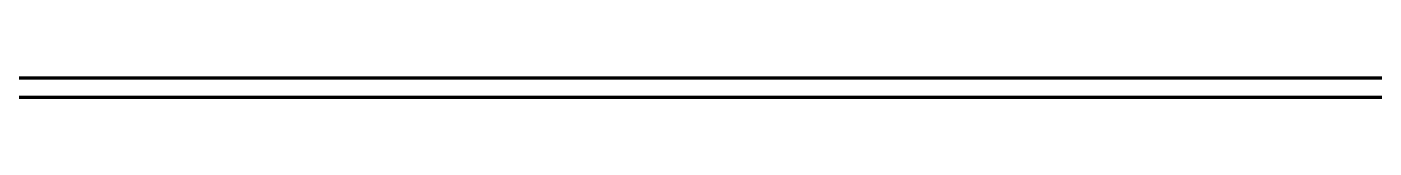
# Model space of a CAD drawing. Header units: inches. Extents: x 16 to 776, y 37 to 575.
# Drawn here: x 255.25 to 266.75, y 398.5 to 398.67 of the extents above; entities that cross this region are included whole.
import ezdxf

# ---------------------------------------------------------------- set-up
doc = ezdxf.new("R2010")
doc.units = ezdxf.units.IN
doc.header["$MEASUREMENT"] = 0
doc.layers.add('P', color=250, linetype='CONTINUOUS', lineweight=100)

msp = doc.modelspace()

# ---------------------------------------------------------------- linework, layer by layer
at = {"layer": 'P', "color": 0, "linetype": 'Continuous'}
for points in [[(255.167, 398.667), (255.333, 398.667)], [(255.167, 398.667), (255.333, 398.667)], [(255.333, 398.667), (255.5, 398.667)], [(255.333, 398.667), (255.5, 398.667)], [(255.333, 398.667), (255.5, 398.667)], [(255.5, 398.667), (255.667, 398.667)], [(255.5, 398.667), (255.667, 398.667)], [(255.5, 398.667), (255.667, 398.667)], [(255.667, 398.667), (255.667, 398.667)], [(255.667, 398.667), (255.833, 398.667)], [(255.667, 398.667), (255.667, 398.667)], [(255.667, 398.667), (255.833, 398.667)], [(255.833, 398.667), (256, 398.667)], [(255.833, 398.667), (256, 398.667)], [(256, 398.667), (256, 398.667)], [(256, 398.667), (256.167, 398.667)], [(256, 398.667), (256, 398.667)], [(256, 398.667), (256.167, 398.667)], [(256, 398.667), (256, 398.667)], [(256, 398.667), (256.167, 398.667)], [(256.167, 398.667), (256.333, 398.667)], [(256.167, 398.667), (256.333, 398.667)], [(256.333, 398.667), (256.5, 398.667)], [(256.333, 398.667), (256.5, 398.667)], [(256.5, 398.667), (256.5, 398.667)], [(256.5, 398.667), (256.667, 398.667)], [(256.5, 398.667), (256.5, 398.667)], [(256.5, 398.667), (256.667, 398.667)], [(256.667, 398.667), (256.833, 398.667)], [(256.667, 398.667), (256.833, 398.667)], [(256.833, 398.667), (257, 398.667)], [(256.833, 398.667), (257, 398.667)], [(257, 398.667), (257, 398.667)], [(257, 398.667), (257.167, 398.667)], [(257, 398.667), (257, 398.667)], [(257, 398.667), (257.167, 398.667)], [(257.167, 398.667), (257.333, 398.667)], [(257.167, 398.667), (257.333, 398.667)], [(257.333, 398.667), (257.333, 398.667)], [(257.333, 398.667), (257.5, 398.667)], [(257.333, 398.667), (257.333, 398.667)], [(257.333, 398.667), (257.5, 398.667)], [(257.5, 398.667), (257.667, 398.667)], [(257.5, 398.667), (257.667, 398.667)], [(257.667, 398.667), (257.833, 398.667)], [(257.667, 398.667), (257.833, 398.667)], [(257.833, 398.667), (257.833, 398.667)], [(257.833, 398.667), (258, 398.667)], [(257.833, 398.667), (257.833, 398.667)], [(257.833, 398.667), (258, 398.667)], [(258, 398.667), (258.167, 398.667)], [(258, 398.667), (258.167, 398.667)], [(258.167, 398.667), (258.167, 398.667)], [(258.167, 398.667), (258.333, 398.667)], [(258.167, 398.667), (258.167, 398.667)], [(258.167, 398.667), (258.333, 398.667)], [(258.333, 398.667), (258.5, 398.667)], [(258.333, 398.667), (258.5, 398.667)], [(258.5, 398.667), (258.667, 398.667)], [(258.5, 398.667), (258.667, 398.667)], [(258.667, 398.667), (258.667, 398.667)], [(258.667, 398.667), (258.833, 398.667)], [(258.667, 398.667), (258.667, 398.667)], [(258.667, 398.667), (258.833, 398.667)], [(258.833, 398.667), (259, 398.667)], [(258.833, 398.667), (259, 398.667)], [(259, 398.667), (259, 398.667)], [(259, 398.667), (259.167, 398.667)], [(259, 398.667), (259, 398.667)], [(259, 398.667), (259.167, 398.667)], [(259.167, 398.667), (259.333, 398.667)], [(259.167, 398.667), (259.333, 398.667)], [(259.333, 398.667), (259.5, 398.667)], [(259.333, 398.667), (259.5, 398.667)], [(259.5, 398.667), (259.5, 398.667)], [(259.5, 398.667), (259.667, 398.667)], [(259.5, 398.667), (259.5, 398.667)], [(259.5, 398.667), (259.667, 398.667)], [(259.667, 398.667), (259.833, 398.667)], [(259.667, 398.667), (259.833, 398.667)], [(259.833, 398.667), (260, 398.667)], [(259.833, 398.667), (260, 398.667)], [(260, 398.667), (260, 398.667)], [(260, 398.667), (260.167, 398.667)], [(260, 398.667), (260, 398.667)], [(260, 398.667), (260.167, 398.667)], [(260.167, 398.667), (260.333, 398.667)], [(260.167, 398.667), (260.333, 398.667)], [(260.167, 398.667), (260.333, 398.667)], [(260.333, 398.667), (260.333, 398.667)], [(260.333, 398.667), (260.333, 398.667)], [(260.333, 398.667), (260.5, 398.667)], [(260.333, 398.667), (260.333, 398.667)], [(260.333, 398.667), (260.5, 398.667)], [(260.5, 398.667), (260.667, 398.667)], [(260.5, 398.667), (260.667, 398.667)], [(260.667, 398.667), (260.833, 398.667)], [(260.667, 398.667), (260.833, 398.667)], [(260.667, 398.667), (260.833, 398.667)], [(260.833, 398.667), (260.833, 398.667)], [(260.833, 398.667), (260.833, 398.667)], [(260.833, 398.667), (261, 398.667)], [(260.833, 398.667), (260.833, 398.667)], [(260.833, 398.667), (261, 398.667)], [(261, 398.667), (261.167, 398.667)], [(261, 398.667), (261.167, 398.667)], [(261.167, 398.667), (261.167, 398.667)], [(261.167, 398.667), (261.333, 398.667)], [(261.167, 398.667), (261.167, 398.667)], [(261.167, 398.667), (261.333, 398.667)], [(261.333, 398.667), (261.5, 398.667)], [(261.333, 398.667), (261.5, 398.667)], [(261.5, 398.667), (261.667, 398.667)], [(261.5, 398.667), (261.667, 398.667)], [(261.667, 398.667), (261.667, 398.667)], [(261.667, 398.667), (261.833, 398.667)], [(261.667, 398.667), (261.667, 398.667)], [(261.667, 398.667), (261.833, 398.667)], [(261.833, 398.667), (262, 398.667)], [(261.833, 398.667), (262, 398.667)], [(262, 398.667), (262, 398.667)], [(262, 398.667), (262.167, 398.667)], [(262, 398.667), (262, 398.667)], [(262, 398.667), (262.167, 398.667)], [(262.167, 398.667), (262.333, 398.667)], [(262.167, 398.667), (262.333, 398.667)], [(262.167, 398.667), (262.333, 398.667)], [(262.333, 398.667), (262.5, 398.667)], [(262.333, 398.667), (262.5, 398.667)], [(262.333, 398.667), (262.5, 398.667)], [(262.5, 398.667), (262.5, 398.667)], [(262.5, 398.667), (262.667, 398.667)], [(262.5, 398.667), (262.5, 398.667)], [(262.5, 398.667), (262.667, 398.667)], [(262.667, 398.667), (262.833, 398.667)], [(262.667, 398.667), (262.833, 398.667)], [(262.667, 398.667), (262.833, 398.667)], [(262.833, 398.667), (263, 398.667)], [(262.833, 398.667), (263, 398.667)], [(262.833, 398.667), (263, 398.667)], [(263, 398.667), (263, 398.667)], [(263, 398.667), (263.167, 398.667)], [(263, 398.667), (263, 398.667)], [(263, 398.667), (263.167, 398.667)], [(263.167, 398.667), (263.333, 398.667)], [(263.167, 398.667), (263.333, 398.667)], [(263.167, 398.667), (263.333, 398.667)], [(263.333, 398.667), (263.333, 398.667)], [(263.333, 398.667), (263.333, 398.667)], [(263.333, 398.667), (263.5, 398.667)], [(263.333, 398.667), (263.333, 398.667)], [(263.333, 398.667), (263.5, 398.667)], [(263.5, 398.667), (263.667, 398.667)], [(263.5, 398.667), (263.667, 398.667)], [(263.667, 398.667), (263.833, 398.667)], [(263.667, 398.667), (263.833, 398.667)], [(263.667, 398.667), (263.833, 398.667)], [(263.833, 398.667), (263.833, 398.667)], [(263.833, 398.667), (263.833, 398.667)], [(263.833, 398.667), (264, 398.667)], [(263.833, 398.667), (263.833, 398.667)], [(263.833, 398.667), (264, 398.667)], [(264, 398.667), (264.167, 398.667)], [(264, 398.667), (264.167, 398.667)], [(264.167, 398.667), (264.167, 398.667)], [(264.167, 398.667), (264.333, 398.667)], [(264.167, 398.667), (264.167, 398.667)], [(264.167, 398.667), (264.333, 398.667)], [(264.333, 398.667), (264.5, 398.667)], [(264.333, 398.667), (264.5, 398.667)], [(264.5, 398.667), (264.667, 398.667)], [(264.5, 398.667), (264.667, 398.667)], [(264.667, 398.667), (264.667, 398.667)], [(264.667, 398.667), (264.833, 398.667)], [(264.667, 398.667), (264.667, 398.667)], [(264.667, 398.667), (264.833, 398.667)], [(264.833, 398.667), (265, 398.667)], [(264.833, 398.667), (265, 398.667)], [(265, 398.667), (265, 398.667)], [(265, 398.667), (265.167, 398.667)], [(265, 398.667), (265, 398.667)], [(265, 398.667), (265.167, 398.667)], [(265.167, 398.667), (265.333, 398.667)], [(265.167, 398.667), (265.333, 398.667)], [(265.333, 398.667), (265.5, 398.667)], [(265.333, 398.667), (265.5, 398.667)], [(265.5, 398.667), (265.5, 398.667)], [(265.5, 398.667), (265.667, 398.667)], [(265.5, 398.667), (265.5, 398.667)], [(265.5, 398.667), (265.667, 398.667)], [(265.667, 398.667), (265.833, 398.667)], [(265.667, 398.667), (265.833, 398.667)], [(265.833, 398.667), (266, 398.667)], [(265.833, 398.667), (266, 398.667)], [(265.833, 398.667), (266, 398.667)], [(266, 398.667), (266, 398.667)], [(266, 398.667), (266, 398.667)], [(266, 398.667), (266.167, 398.667)], [(266, 398.667), (266, 398.667)], [(266, 398.667), (266.167, 398.667)], [(266.167, 398.667), (266.333, 398.667)], [(266.167, 398.667), (266.333, 398.667)], [(266.333, 398.667), (266.333, 398.667)], [(266.333, 398.667), (266.5, 398.667)], [(266.333, 398.667), (266.333, 398.667)], [(266.333, 398.667), (266.5, 398.667)], [(266.5, 398.667), (266.667, 398.667)], [(266.5, 398.667), (266.667, 398.667)], [(266.667, 398.667), (266.833, 398.667)], [(266.667, 398.667), (266.833, 398.667)], [(255.167, 398.5), (255.333, 398.5)], [(255.167, 398.5), (255.333, 398.5)], [(255.333, 398.5), (255.5, 398.5)], [(255.333, 398.5), (255.5, 398.5)], [(255.333, 398.5), (255.5, 398.5)], [(255.5, 398.5), (255.667, 398.5)], [(255.5, 398.5), (255.667, 398.5)], [(255.5, 398.5), (255.667, 398.5)], [(255.5, 398.5), (255.667, 398.5)], [(255.667, 398.5), (255.667, 398.5)], [(255.667, 398.5), (255.667, 398.5)], [(255.667, 398.5), (255.833, 398.5)], [(255.667, 398.5), (255.667, 398.5)], [(255.667, 398.5), (255.833, 398.5)], [(255.667, 398.5), (255.833, 398.5)], [(255.833, 398.5), (256, 398.5)], [(255.833, 398.5), (256, 398.5)], [(256, 398.5), (256, 398.5)], [(256, 398.5), (256, 398.5)], [(256, 398.5), (256.167, 398.5)], [(256, 398.5), (256, 398.5)], [(256, 398.5), (256.167, 398.5)], [(256, 398.5), (256.167, 398.5)], [(256, 398.5), (256.167, 398.5)], [(256.167, 398.5), (256.333, 398.5)], [(256.167, 398.5), (256.333, 398.5)], [(256.167, 398.5), (256.333, 398.5)], [(256.333, 398.5), (256.5, 398.5)], [(256.333, 398.5), (256.5, 398.5)], [(256.333, 398.5), (256.5, 398.5)], [(256.5, 398.5), (256.5, 398.5)], [(256.5, 398.5), (256.5, 398.5)], [(256.5, 398.5), (256.667, 398.5)], [(256.5, 398.5), (256.667, 398.5)], [(256.5, 398.5), (256.667, 398.5)], [(256.667, 398.5), (256.833, 398.5)], [(256.667, 398.5), (256.833, 398.5)], [(256.667, 398.5), (256.833, 398.5)], [(256.833, 398.5), (257, 398.5)], [(256.833, 398.5), (257, 398.5)], [(256.833, 398.5), (257, 398.5)], [(257, 398.5), (257, 398.5)], [(257, 398.5), (257, 398.5)], [(257, 398.5), (257.167, 398.5)], [(257, 398.5), (257.167, 398.5)], [(257, 398.5), (257.167, 398.5)], [(257.167, 398.5), (257.333, 398.5)], [(257.167, 398.5), (257.333, 398.5)], [(257.167, 398.5), (257.333, 398.5)], [(257.333, 398.5), (257.333, 398.5)], [(257.333, 398.5), (257.333, 398.5)], [(257.333, 398.5), (257.5, 398.5)], [(257.333, 398.5), (257.333, 398.5)], [(257.333, 398.5), (257.5, 398.5)], [(257.5, 398.5), (257.667, 398.5)], [(257.5, 398.5), (257.667, 398.5)], [(257.5, 398.5), (257.667, 398.5)], [(257.667, 398.5), (257.833, 398.5)], [(257.667, 398.5), (257.833, 398.5)], [(257.667, 398.5), (257.833, 398.5)], [(257.833, 398.5), (257.833, 398.5)], [(257.833, 398.5), (257.833, 398.5)], [(257.833, 398.5), (258, 398.5)], [(257.833, 398.5), (257.833, 398.5)], [(257.833, 398.5), (258, 398.5)], [(257.833, 398.5), (258, 398.5)], [(258, 398.5), (258.167, 398.5)], [(258, 398.5), (258.167, 398.5)], [(258.167, 398.5), (258.167, 398.5)], [(258.167, 398.5), (258.167, 398.5)], [(258.167, 398.5), (258.333, 398.5)], [(258.167, 398.5), (258.167, 398.5)], [(258.167, 398.5), (258.333, 398.5)], [(258.167, 398.5), (258.333, 398.5)], [(258.333, 398.5), (258.5, 398.5)], [(258.333, 398.5), (258.5, 398.5)], [(258.333, 398.5), (258.5, 398.5)], [(258.5, 398.5), (258.667, 398.5)], [(258.5, 398.5), (258.667, 398.5)], [(258.667, 398.5), (258.667, 398.5)], [(258.667, 398.5), (258.667, 398.5)], [(258.667, 398.5), (258.833, 398.5)], [(258.667, 398.5), (258.667, 398.5)], [(258.667, 398.5), (258.833, 398.5)], [(258.667, 398.5), (258.833, 398.5)], [(258.833, 398.5), (259, 398.5)], [(258.833, 398.5), (259, 398.5)], [(258.833, 398.5), (259, 398.5)], [(259, 398.5), (259, 398.5)], [(259, 398.5), (259, 398.5)], [(259, 398.5), (259.167, 398.5)], [(259, 398.5), (259.167, 398.5)], [(259, 398.5), (259.167, 398.5)], [(259.167, 398.5), (259.333, 398.5)], [(259.167, 398.5), (259.333, 398.5)], [(259.167, 398.5), (259.333, 398.5)], [(259.333, 398.5), (259.5, 398.5)], [(259.333, 398.5), (259.5, 398.5)], [(259.333, 398.5), (259.5, 398.5)], [(259.5, 398.5), (259.5, 398.5)], [(259.5, 398.5), (259.5, 398.5)], [(259.5, 398.5), (259.667, 398.5)], [(259.5, 398.5), (259.667, 398.5)], [(259.5, 398.5), (259.667, 398.5)], [(259.667, 398.5), (259.833, 398.5)], [(259.667, 398.5), (259.833, 398.5)], [(259.667, 398.5), (259.833, 398.5)], [(259.833, 398.5), (260, 398.5)], [(259.833, 398.5), (260, 398.5)], [(259.833, 398.5), (260, 398.5)], [(260, 398.5), (260, 398.5)], [(260, 398.5), (260, 398.5)], [(260, 398.5), (260.167, 398.5)], [(260, 398.5), (260, 398.5)], [(260, 398.5), (260.167, 398.5)], [(260.167, 398.5), (260.333, 398.5)], [(260.167, 398.5), (260.333, 398.5)], [(260.167, 398.5), (260.333, 398.5)], [(260.333, 398.5), (260.333, 398.5)], [(260.333, 398.5), (260.333, 398.5)], [(260.333, 398.5), (260.333, 398.5)], [(260.333, 398.5), (260.5, 398.5)], [(260.333, 398.5), (260.333, 398.5)], [(260.333, 398.5), (260.5, 398.5)], [(260.333, 398.5), (260.5, 398.5)], [(260.5, 398.5), (260.667, 398.5)], [(260.5, 398.5), (260.667, 398.5)], [(260.667, 398.5), (260.833, 398.5)], [(260.667, 398.5), (260.833, 398.5)], [(260.667, 398.5), (260.833, 398.5)], [(260.833, 398.5), (260.833, 398.5)], [(260.833, 398.5), (260.833, 398.5)], [(260.833, 398.5), (260.833, 398.5)], [(260.833, 398.5), (261, 398.5)], [(260.833, 398.5), (260.833, 398.5)], [(260.833, 398.5), (261, 398.5)], [(260.833, 398.5), (261, 398.5)], [(261, 398.5), (261.167, 398.5)], [(261, 398.5), (261.167, 398.5)], [(261.167, 398.5), (261.167, 398.5)], [(261.167, 398.5), (261.167, 398.5)], [(261.167, 398.5), (261.333, 398.5)], [(261.167, 398.5), (261.167, 398.5)], [(261.167, 398.5), (261.333, 398.5)], [(261.167, 398.5), (261.333, 398.5)], [(261.333, 398.5), (261.5, 398.5)], [(261.333, 398.5), (261.5, 398.5)], [(261.333, 398.5), (261.5, 398.5)], [(261.5, 398.5), (261.667, 398.5)], [(261.5, 398.5), (261.667, 398.5)], [(261.667, 398.5), (261.667, 398.5)], [(261.667, 398.5), (261.667, 398.5)], [(261.667, 398.5), (261.833, 398.5)], [(261.667, 398.5), (261.667, 398.5)], [(261.667, 398.5), (261.833, 398.5)], [(261.667, 398.5), (261.833, 398.5)], [(261.833, 398.5), (262, 398.5)], [(261.833, 398.5), (262, 398.5)], [(261.833, 398.5), (262, 398.5)], [(262, 398.5), (262, 398.5)], [(262, 398.5), (262, 398.5)], [(262, 398.5), (262.167, 398.5)], [(262, 398.5), (262, 398.5)], [(262, 398.5), (262.167, 398.5)], [(262.167, 398.5), (262.333, 398.5)], [(262.167, 398.5), (262.333, 398.5)], [(262.167, 398.5), (262.333, 398.5)], [(262.333, 398.5), (262.5, 398.5)], [(262.333, 398.5), (262.5, 398.5)], [(262.333, 398.5), (262.5, 398.5)], [(262.333, 398.5), (262.5, 398.5)], [(262.5, 398.5), (262.5, 398.5)], [(262.5, 398.5), (262.5, 398.5)], [(262.5, 398.5), (262.667, 398.5)], [(262.5, 398.5), (262.5, 398.5)], [(262.5, 398.5), (262.667, 398.5)], [(262.667, 398.5), (262.833, 398.5)], [(262.667, 398.5), (262.833, 398.5)], [(262.667, 398.5), (262.833, 398.5)], [(262.833, 398.5), (263, 398.5)], [(262.833, 398.5), (263, 398.5)], [(262.833, 398.5), (263, 398.5)], [(262.833, 398.5), (263, 398.5)], [(263, 398.5), (263, 398.5)], [(263, 398.5), (263, 398.5)], [(263, 398.5), (263.167, 398.5)], [(263, 398.5), (263, 398.5)], [(263, 398.5), (263.167, 398.5)], [(263.167, 398.5), (263.333, 398.5)], [(263.167, 398.5), (263.333, 398.5)], [(263.167, 398.5), (263.333, 398.5)], [(263.333, 398.5), (263.333, 398.5)], [(263.333, 398.5), (263.333, 398.5)], [(263.333, 398.5), (263.333, 398.5)], [(263.333, 398.5), (263.5, 398.5)], [(263.333, 398.5), (263.333, 398.5)], [(263.333, 398.5), (263.5, 398.5)], [(263.333, 398.5), (263.5, 398.5)], [(263.5, 398.5), (263.667, 398.5)], [(263.5, 398.5), (263.667, 398.5)], [(263.667, 398.5), (263.833, 398.5)], [(263.667, 398.5), (263.833, 398.5)], [(263.667, 398.5), (263.833, 398.5)], [(263.833, 398.5), (263.833, 398.5)], [(263.833, 398.5), (263.833, 398.5)], [(263.833, 398.5), (263.833, 398.5)], [(263.833, 398.5), (264, 398.5)], [(263.833, 398.5), (263.833, 398.5)], [(263.833, 398.5), (264, 398.5)], [(263.833, 398.5), (264, 398.5)], [(264, 398.5), (264.167, 398.5)], [(264, 398.5), (264.167, 398.5)], [(264, 398.5), (264.167, 398.5)], [(264.167, 398.5), (264.167, 398.5)], [(264.167, 398.5), (264.167, 398.5)], [(264.167, 398.5), (264.333, 398.5)], [(264.167, 398.5), (264.167, 398.5)], [(264.167, 398.5), (264.333, 398.5)], [(264.333, 398.5), (264.5, 398.5)], [(264.333, 398.5), (264.5, 398.5)], [(264.333, 398.5), (264.5, 398.5)], [(264.5, 398.5), (264.667, 398.5)], [(264.5, 398.5), (264.667, 398.5)], [(264.5, 398.5), (264.667, 398.5)], [(264.667, 398.5), (264.667, 398.5)], [(264.667, 398.5), (264.667, 398.5)], [(264.667, 398.5), (264.833, 398.5)], [(264.667, 398.5), (264.667, 398.5)], [(264.667, 398.5), (264.833, 398.5)], [(264.833, 398.5), (265, 398.5)], [(264.833, 398.5), (265, 398.5)], [(264.833, 398.5), (265, 398.5)], [(265, 398.5), (265, 398.5)], [(265, 398.5), (265, 398.5)], [(265, 398.5), (265.167, 398.5)], [(265, 398.5), (265, 398.5)], [(265, 398.5), (265.167, 398.5)], [(265, 398.5), (265.167, 398.5)], [(265.167, 398.5), (265.333, 398.5)], [(265.167, 398.5), (265.333, 398.5)], [(265.333, 398.5), (265.5, 398.5)], [(265.333, 398.5), (265.5, 398.5)], [(265.333, 398.5), (265.5, 398.5)], [(265.5, 398.5), (265.5, 398.5)], [(265.5, 398.5), (265.5, 398.5)], [(265.5, 398.5), (265.667, 398.5)], [(265.5, 398.5), (265.5, 398.5)], [(265.5, 398.5), (265.667, 398.5)], [(265.5, 398.5), (265.667, 398.5)], [(265.667, 398.5), (265.833, 398.5)], [(265.667, 398.5), (265.833, 398.5)], [(265.833, 398.5), (266, 398.5)], [(265.833, 398.5), (266, 398.5)], [(265.833, 398.5), (266, 398.5)], [(266, 398.5), (266, 398.5)], [(266, 398.5), (266, 398.5)], [(266, 398.5), (266, 398.5)], [(266, 398.5), (266.167, 398.5)], [(266, 398.5), (266, 398.5)], [(266, 398.5), (266.167, 398.5)], [(266, 398.5), (266.167, 398.5)], [(266.167, 398.5), (266.333, 398.5)], [(266.167, 398.5), (266.333, 398.5)], [(266.167, 398.5), (266.333, 398.5)], [(266.333, 398.5), (266.333, 398.5)], [(266.333, 398.5), (266.333, 398.5)], [(266.333, 398.5), (266.5, 398.5)], [(266.333, 398.5), (266.5, 398.5)], [(266.333, 398.5), (266.5, 398.5)], [(266.5, 398.5), (266.667, 398.5)], [(266.5, 398.5), (266.667, 398.5)], [(266.5, 398.5), (266.667, 398.5)], [(266.667, 398.5), (266.833, 398.5)], [(266.667, 398.5), (266.833, 398.5)], [(266.667, 398.5), (266.833, 398.5)]]:
    msp.add_lwpolyline(points, dxfattribs=at)

doc.saveas('drawing.dxf')
